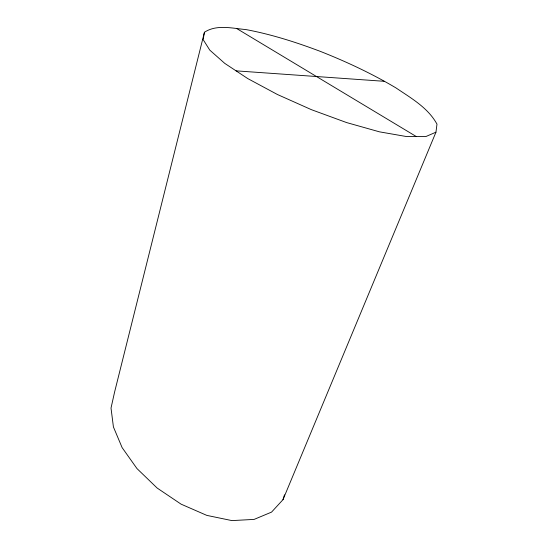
<?xml version="1.0" encoding="UTF-8"?>
<svg xmlns="http://www.w3.org/2000/svg" width="548" height="548" viewBox="0 0 548 548"><rect width="100%" height="100%" fill="white"/><g stroke="black" fill="none" stroke-linecap="round" stroke-linejoin="round"><path stroke-width="0.82" d="M435.961 132.178L436.982 124.129C427.954 107.661 411.041 98.119 395.985 87.92C371.845 73.596 346.391 61.677 320.306 51.368C296.153 42.271 271.493 34.373 246.093 29.606C232.386 28.373 216.844 24.153 204.431 32.25L114.58 392.115L111.018 408.061L113.415 426.933L122.108 447.593L136.945 468.54L157.098 488.001L181.066 504.146L206.795 515.38L231.907 520.6L254.114 519.401L271.548 512.113L282.987 499.68L435.961 132.178L425.83 136.575L406.595 136.568L379.422 131.828L346.637 122.581L311.463 109.696L277.432 94.509L247.744 78.57L224.755 63.376L209.781 50.115L203.144 39.593L204.431 32.25M282.987 499.68L284.481 494.817M236.065 70.85L384.162 81.296M236.668 28.517L416.336 136.575"/></g></svg>
